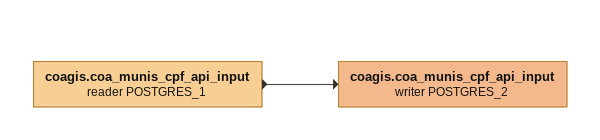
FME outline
coagis.coa_munis_cpf_api_input (reader POSTGRES_1)
    -> coagis.coa_munis_cpf_api_input (writer POSTGRES_2)
coagis.coa_munis_cpf_api_input (writer POSTGRES_2)
